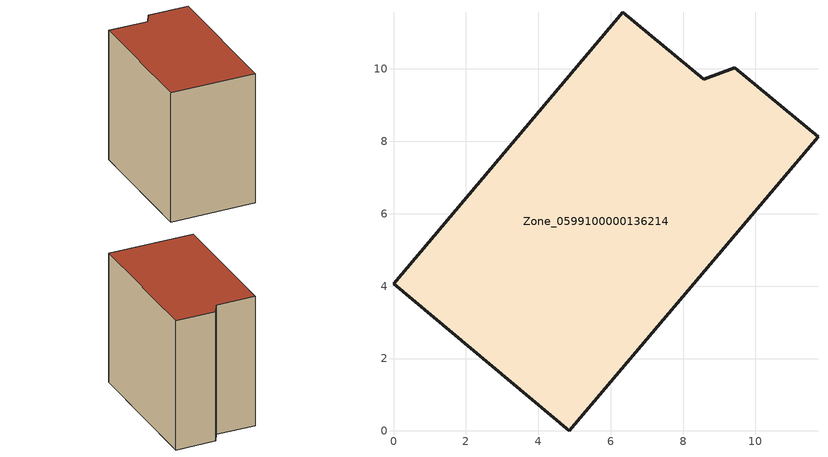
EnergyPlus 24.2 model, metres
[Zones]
Zone_0599100000136214
 floor ground (C_G): 0,4.06 6.34,11.57 8.57,9.71 9.43,10.04 11.73,8.13 4.86,0 z0
 wall outside (C_F): 9.43,10.04 8.57,9.71 6.34,11.57 0,4.06 4.86,0 11.73,8.13 9.43,10.04 z0:9.91
 roof outside (C_R): 0,4.06 4.86,0 11.73,8.13 9.43,10.04 8.57,9.71 6.34,11.57 z9.91
[BUILDING]
Pand.0599100000136214: North Axis=0; Terrain=City; Loads Convergence Tolerance Value=0.04; Temperature Convergence Tolerance Value=0.4; Solar Distribution=FullExterior; Maximum Number of Warmup Days=25; Minimum Number of Warmup Days=1
[Site:Location]
Rotterdam.The.Hague.AP_ZH_NLD Design_Conditions: Latitude=51.96; Longitude=4.45; Time Zone=1; Elevation=-4.5
[SITE:GROUNDTEMPERATURE:BUILDINGSURFACE]
18, 18, 18, 18, 18, 18, 18, 18, 18, 18, 18, 18
[MATERIAL] Thermal Absorptance=0.9; Solar Absorptance=0.7; Visible Absorptance=0.7
Name | Roughness | Thickness | Conductivity | Density | Specific Heat
G.TI.1946-1964 | MediumSmooth | 0.15 | 1 | 540 | 1210
F.TI.1946-1964 | Rough | 0.3 | 0.857143 | 1920 | 840
R.TI.1946-1964 | MediumRough | 0.2 | 0.277778 | 1500 | 1000
[CONSTRUCTION]
C_G: G.TI.1946-1964
C_F: F.TI.1946-1964
C_R: R.TI.1946-1964
[ZONE]
Zone_0599100000136214: Type=1; Multiplier=1; Ceiling Height=Autocalculate; Volume=Autocalculate; Floor Area=autocalculate; Part of Total Floor Area=Yes
[ZONEINFILTRATION:DESIGNFLOWRATE]
Infil_Zone_0599100000136214: Zone or ZoneList or Space or SpaceList=Zone_0599100000136214; Schedule=AlwaysOn; Design Flow Rate Calculation Method=Flow/Area; Flow Rate per Floor Area=0.003; Constant Term Coefficient=1; Temperature Term Coefficient=0; Velocity Term Coefficient=0; Velocity Squared Term Coefficient=0
[HVACTEMPLATE:ZONE:IDEALLOADSAIRSYSTEM]
Zone_0599100000136214: Maximum Heating Supply Air Temperature=50; Minimum Cooling Supply Air Temperature=13; Maximum Heating Supply Air Humidity Ratio=0.0156; Minimum Cooling Supply Air Humidity Ratio=0.0077; Heating Limit=NoLimit; Cooling Limit=NoLimit; Dehumidification Control Type=ConstantSensibleHeatRatio; Cooling Sensible Heat Ratio=0.7; Dehumidification Setpoint=60; Humidification Control Type=None; Humidification Setpoint=30; Outdoor Air Method=None; Outdoor Air Flow Rate per Person=0.00944; Outdoor Air Flow Rate per Zone Floor Area=0; Outdoor Air Flow Rate per Zone=0; Demand Controlled Ventilation Type=None; Outdoor Air Economizer Type=NoEconomizer; Heat Recovery Type=None; Sensible Heat Recovery Effectiveness=0.7; Latent Heat Recovery Effectiveness=0.65
[ZONECONTROL:THERMOSTAT]
ThermostatControl_Zone_0599100000136214: Zone or ZoneList=Zone_0599100000136214; Control Type Schedule=DualSetpointControlType; Control 1=Thermostat_Zone_0599100000136214; Temperature Difference Between Cutout And Setpoint=0
[THERMOSTATSETPOINT:DUALSETPOINT]
Thermostat_Zone_0599100000136214: Heating Setpoint Temperature Schedule=HeatingSetpoint_Zone_0599100000136214; Cooling Setpoint Temperature Schedule=CoolingSetpoint_Zone_0599100000136214
[SCHEDULE:COMPACT]
HeatingSetpoint_Zone_0599100000136214: Through: 12/31, For: AllDays, Until: 24:00, 21
CoolingSetpoint_Zone_0599100000136214: Through: 12/31, For: AllDays, Until: 24:00, 24
DualSetpointControlType: Through: 12/31, For: AllDays, Until: 24:00, 4
AlwaysOn: Through: 12/31, For: AllDays, Until: 24:00, 1
